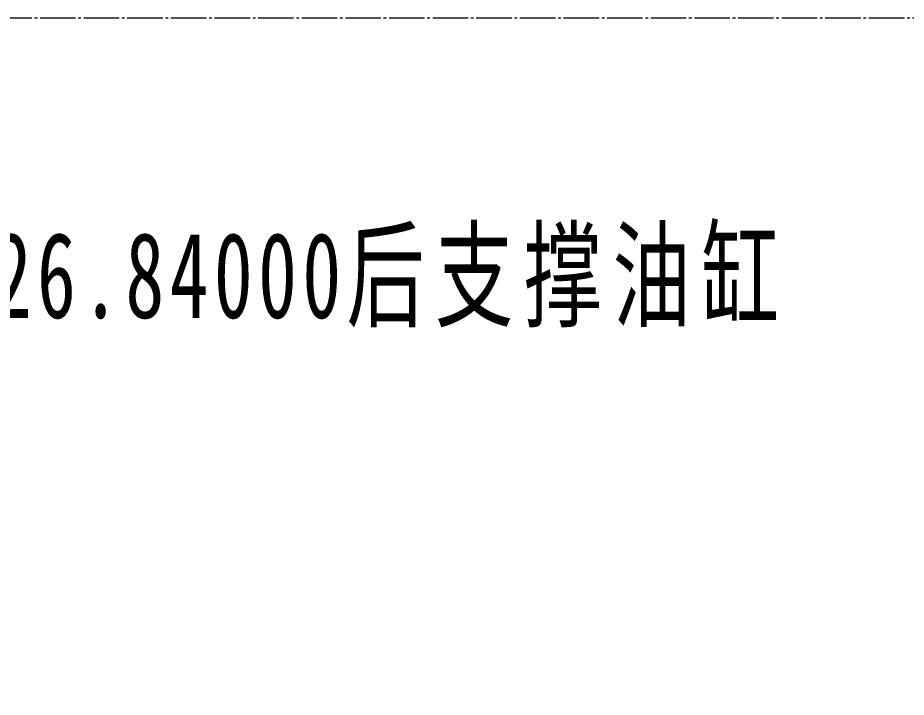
# Model space of a CAD drawing. Header units: millimetres. Extents: x -569 to 3326, y -244 to 615.
# Drawn here: x 2690.9 to 3016.7, y 365.5 to 614.8 of the extents above; entities that cross this region are included whole.
import ezdxf

# ---------------------------------------------------------------- set-up
doc = ezdxf.new("R2010")
doc.units = ezdxf.units.MM
doc.linetypes.add('AD_LTYPE2 0 mm', pattern=[16, 13, -1, 1, -1])
doc.layers.add('ACAD1轮廓实线层', color=7, linetype='Continuous', lineweight=30)
doc.layers.add('ACAD3中心线层', color=1, linetype='AD_LTYPE2 0 mm', lineweight=0)
doc.styles.add('UserTxtStyle7', font='', dxfattribs={"width": 0.667})
doc.styles.get('UserTxtStyle7').set_extended_font_data('宋体')

msp = doc.modelspace()

# ---------------------------------------------------------------- linework, layer by layer
at = {"layer": 'ACAD3中心线层'}
msp.add_lwpolyline([(2443.065330661403, 614.7842330786766), (3326.039517949069, 614.7842330786766), (3326.039517949069, -244.4476295358967), (2443.065330661403, -244.4476295358968)], close=True, dxfattribs=at)

# ---------------------------------------------------------------- texts
at = {"layer": 'ACAD1轮廓实线层', "linetype": 'Continuous', "lineweight": 18, "insert": (2649.244643671812, 536.0640171854438), "char_height": 31.4415, "width": 421.835803171308, "attachment_point": 1, "line_spacing_factor": 1.150569886022796, "style": 'UserTxtStyle7'}
msp.add_mtext('{\\T1.137;LB26.84000后支撑油缸}', dxfattribs=at)

doc.saveas('drawing.dxf')
